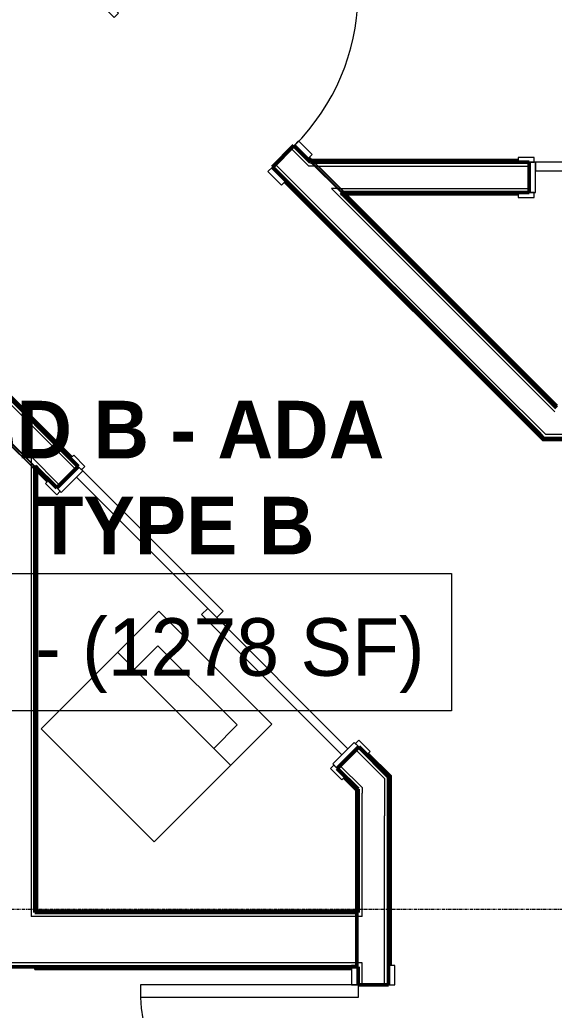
# Model space of a CAD drawing. Header units: inches. Extents: x -4218 to -1830, y 9767 to 12426.
# Drawn here: x -2349.9 to -2266.4, y 10151.5 to 10306.2 of the extents above; entities that cross this region are included whole.
import ezdxf

# ---------------------------------------------------------------- set-up
doc = ezdxf.new("R2010")
doc.units = ezdxf.units.IN
doc.header["$MEASUREMENT"] = 0
doc.linetypes.add('Grid Line 1_2_', pattern=[0.875, 0.5, -0.125, 0.125, -0.125])
for name, color, linetype, lineweight in [('0-1', 7, 'Continuous', 5), ('0-2', 253, 'Continuous', 9), ('A-AREA-IDEN', 2, 'Continuous', 9), ('A-DOOR-1', 7, 'Continuous', 9), ('A-DOOR-2', 50, 'Continuous', 20), ('A-DOOR-FRAM-1', 50, 'Continuous', 20), ('A-WALL-1', 250, 'Continuous', 50), ('A-WALL-2', 10, 'Continuous', 13), ('A-WALL-3', 254, 'Continuous', 9), ('A-WALL-4', 253, 'Continuous', 9), ('A-WALL-5', 252, 'Continuous', 9), ('A-WALL-6', 7, 'Continuous', 9), ('I-WALL-1', 250, 'Continuous', 50), ('I-WALL-2', 254, 'Continuous', 9), ('I-WALL-3', 253, 'Continuous', 9), ('I-WALL-4', 252, 'Continuous', 9), ('I-WALL-5', 7, 'Continuous', 9), ('P-SANR-FIXT-1', 7, 'Continuous', 9), ('S-GRID-1', 1, 'Grid Line 1_2_', 9)]:
    doc.layers.add(name, color=color, linetype=linetype, lineweight=lineweight)
doc.styles.add('Century Gothic', font='ufonts.com_century-gothic.ttf', dxfattribs={"height": 9})
doc.styles.add('Century Gothic_B', font='GOTHICB.TTF', dxfattribs={"height": 9})

# ---------------------------------------------------------------- blocks, each defined once
blk = doc.blocks.new('Basic Wall _ INT - W4BØF - _5_8 GYP - 2X4 WOOD_BATT_ - 5_8 GYP_ - ___-2686701-BACKGROUND - 3RD FLOOR')
at = {"layer": 'A-WALL-4'}
for p, q in [((-2408.95, 10297.87), (-2408.95, 10297.83)), ((-2408.95, 10297.67), (-2408.95, 10297.58)), ((-2408.95, 10297.58), (-2408.95, 10297.37)), ((-2408.95, 10297.37), (-2408.95, 10297.28)), ((-2352.59, 10241.02), (-2352.71, 10241.14)), ((-2352.5, 10240.92), (-2352.59, 10241.02)), ((-2352.44, 10240.87), (-2352.5, 10240.92)), ((-2352.3, 10241.22), (-2347.55, 10236.47)), ((-2351.68, 10240.1), (-2352.3, 10240.72)), ((-2348.17, 10236.6), (-2351.65, 10240.07)), ((-2347.55, 10235.97), (-2348.17, 10236.59)), ((-2347.35, 10235.77), (-2347.4, 10235.83)), ((-2347.25, 10235.68), (-2347.35, 10235.77)), ((-2347.14, 10235.56), (-2347.25, 10235.68)), ((-2345.4, 10234.32), (-2344.16, 10233.08)), ((-2300.32, 10189.24), (-2299.08, 10188)), ((-2297.49, 10185.82), (-2297.42, 10185.85)), ((-2297.42, 10185.85), (-2297.28, 10185.91)), ((-2297.28, 10185.91), (-2297.21, 10185.94)), ((-2297.1, 10185.98), (-2297.07, 10185.99))]:
    blk.add_line(p, q, dxfattribs=at)
at = {"layer": 'A-WALL-5'}
for p, q in [((-2408.95, 10297.87), (-2352.3, 10241.22)), ((-2352.71, 10241.14), (-2408.95, 10297.37)), ((-2352.59, 10240.93), (-2352.71, 10241.05)), ((-2352.5, 10240.84), (-2352.59, 10240.93)), ((-2352.44, 10240.78), (-2352.5, 10240.84)), ((-2352.3, 10241.04), (-2351.68, 10240.42)), ((-2351.68, 10240.01), (-2352.3, 10240.63)), ((-2351.67, 10240.41), (-2348.17, 10236.92)), ((-2348.17, 10236.51), (-2351.64, 10239.98)), ((-2348.17, 10236.92), (-2347.55, 10236.29)), ((-2347.55, 10235.88), (-2348.17, 10236.5)), ((-2347.55, 10236.47), (-2345.4, 10234.32)), ((-2347.35, 10235.68), (-2347.4, 10235.74)), ((-2347.25, 10235.59), (-2347.35, 10235.68)), ((-2347.14, 10235.47), (-2347.25, 10235.59)), ((-2345.64, 10234.07), (-2347.14, 10235.56)), ((-2297.42, 10185.85), (-2299.33, 10187.75)), ((-2299.08, 10188), (-2297.07, 10185.99))]:
    blk.add_line(p, q, dxfattribs=at)
at = {"layer": 'A-WALL-6'}
for p, q in [((-2408.95, 10297.69), (-2352.3, 10241.04)), ((-2352.71, 10241.05), (-2408.95, 10297.28)), ((-2347.55, 10236.29), (-2345.48, 10234.23)), ((-2345.69, 10234.02), (-2347.14, 10235.47)), ((-2299.17, 10187.91), (-2297.2, 10185.94)), ((-2297.49, 10185.82), (-2299.37, 10187.71))]:
    blk.add_line(p, q, dxfattribs=at)
at = {"layer": 'A-WALL-6', "flags": 128}
for points in [[(-2408.95, 10297.69), (-2408.95, 10297.69), (-2408.95, 10297.71), (-2408.95, 10297.72), (-2408.95, 10297.75), (-2408.95, 10297.78), (-2408.95, 10297.81)], [(-2408.95, 10297.28), (-2408.95, 10297.45), (-2408.95, 10297.58), (-2408.95, 10297.66), (-2408.95, 10297.69)], [(-2297.2, 10185.94), (-2297.22, 10185.93), (-2297.28, 10185.91), (-2297.37, 10185.87), (-2297.49, 10185.82)], [(-2297.12, 10185.98), (-2297.14, 10185.97), (-2297.16, 10185.96), (-2297.17, 10185.95), (-2297.19, 10185.95), (-2297.2, 10185.94), (-2297.2, 10185.94)]]:
    blk.add_lwpolyline(points, dxfattribs=at)
blk = doc.blocks.new('Basic Wall _ INT - W4BØF - _5_8 GYP - 2X4 WOOD_BATT_ - 5_8 GYP_ - ___-2686702-BACKGROUND - 3RD FLOOR')
at = {"layer": 'A-WALL-4'}
for p, q in [((-2408.95, 10305.17), (-2408.95, 10305.08)), ((-2408.95, 10305.08), (-2408.95, 10304.88)), ((-2408.95, 10304.87), (-2408.95, 10304.78)), ((-2408.95, 10304.62), (-2408.95, 10304.59)), ((-2292.32, 10187.96), (-2292.3, 10187.97)), ((-2292.18, 10188.02), (-2292.12, 10188.05)), ((-2292.12, 10188.05), (-2291.97, 10188.11)), ((-2291.97, 10188.11), (-2291.91, 10188.13))]:
    blk.add_line(p, q, dxfattribs=at)
at = {"layer": 'A-WALL-5'}
for p, q in [((-2341.79, 10237.92), (-2408.95, 10305.08)), ((-2408.95, 10304.59), (-2342.04, 10237.68)), ((-2295.72, 10191.36), (-2292.32, 10187.96)), ((-2291.97, 10188.11), (-2295.47, 10191.61))]:
    blk.add_line(p, q, dxfattribs=at)
at = {"layer": 'A-WALL-6'}
for p, q in [((-2341.75, 10237.97), (-2408.95, 10305.17)), ((-2341.95, 10237.76), (-2408.95, 10304.76)), ((-2292.2, 10188.01), (-2295.63, 10191.45)), ((-2291.91, 10188.13), (-2295.43, 10191.65))]:
    blk.add_line(p, q, dxfattribs=at)
at = {"layer": 'A-WALL-6', "flags": 128}
for points in [[(-2408.95, 10304.76), (-2408.95, 10304.79), (-2408.95, 10304.87), (-2408.95, 10305), (-2408.95, 10305.17)], [(-2408.95, 10304.65), (-2408.95, 10304.68), (-2408.95, 10304.7), (-2408.95, 10304.73), (-2408.95, 10304.75), (-2408.95, 10304.76), (-2408.95, 10304.76)], [(-2292.2, 10188.01), (-2292.2, 10188.01), (-2292.21, 10188.01), (-2292.22, 10188), (-2292.24, 10188), (-2292.26, 10187.99), (-2292.28, 10187.98)], [(-2291.91, 10188.13), (-2292.03, 10188.08), (-2292.12, 10188.05), (-2292.18, 10188.02), (-2292.2, 10188.01)]]:
    blk.add_lwpolyline(points, dxfattribs=at)
blk = doc.blocks.new('Basic Wall _ INT - W4BØF - _5_8 GYP - 2X4 WOOD_BATT_ - 5_8 GYP_ - ___-2686704-BACKGROUND - 3RD FLOOR')
at = {"layer": 'A-WALL-4'}
for p, q in [((-2347.52, 10236.47), (-2347.55, 10236.47)), ((-2347.35, 10236.47), (-2347.41, 10236.47)), ((-2347.2, 10236.47), (-2347.34, 10236.47)), ((-2347.14, 10236.47), (-2347.2, 10236.47)), ((-2347.2, 10236.47), (-2347.2, 10236.06)), ((-2347.2, 10235.91), (-2347.2, 10235.83)), ((-2347.2, 10235.83), (-2347.2, 10235.7)), ((-2347.2, 10235.69), (-2347.2, 10235.53)), ((-2347.55, 10166.75), (-2347.52, 10166.78)), ((-2347.41, 10166.89), (-2347.35, 10166.96)), ((-2347.34, 10166.96), (-2347.2, 10167.11)), ((-2347.2, 10167.11), (-2347.14, 10167.17))]:
    blk.add_line(p, q, dxfattribs=at)
at = {"layer": 'A-WALL-5'}
for p, q in [((-2347.55, 10236.47), (-2347.51, 10236.47)), ((-2347.55, 10166.75), (-2347.55, 10236.47)), ((-2347.51, 10236.47), (-2347.48, 10236.47)), ((-2347.48, 10236.47), (-2347.46, 10236.47)), ((-2347.46, 10236.47), (-2347.43, 10236.47)), ((-2347.43, 10236.47), (-2347.42, 10236.47)), ((-2347.42, 10236.37), (-2347.42, 10236.47)), ((-2347.42, 10236.47), (-2347.35, 10236.47)), ((-2347.35, 10236.47), (-2347.14, 10236.47)), ((-2347.14, 10236.47), (-2347.14, 10235.99)), ((-2347.14, 10235.85), (-2347.14, 10235.77)), ((-2347.14, 10235.76), (-2347.14, 10235.64)), ((-2347.2, 10235.53), (-2347.2, 10167.11)), ((-2347.14, 10235.63), (-2347.14, 10235.47))]:
    blk.add_line(p, q, dxfattribs=at)
at = {"layer": 'A-WALL-6'}
for p, q in [((-2347.42, 10166.88), (-2347.42, 10236.34)), ((-2347.14, 10235.47), (-2347.14, 10167.17))]:
    blk.add_line(p, q, dxfattribs=at)
at = {"layer": 'A-WALL-6', "flags": 128}
for points in [[(-2347.42, 10166.88), (-2347.43, 10166.88), (-2347.43, 10166.87), (-2347.45, 10166.86), (-2347.46, 10166.84), (-2347.48, 10166.82), (-2347.51, 10166.8)], [(-2347.14, 10167.17), (-2347.25, 10167.05), (-2347.35, 10166.96), (-2347.4, 10166.9), (-2347.42, 10166.88)]]:
    blk.add_lwpolyline(points, dxfattribs=at)
blk = doc.blocks.new('Stacked Washer and Dryer - 26_x25_ - Private-1352637-BACKGROUND - 3RD FLOOR')
at = {"layer": 'P-SANR-FIXT-1'}
for p, q in [((0, 12.5), (26, 12.5)), ((0, 12.5), (0, -12.5)), ((16.90625, 12.5), (16.90625, -12.5)), ((26, 12.5), (26, -12.5)), ((16.90625, 8.75), (22.09375, 8.75)), ((22.09375, 8.75), (22.09375, -8.75)), ((22.09375, -8.75), (16.90625, -8.75)), ((26, -12.5), (0, -12.5))]:
    blk.add_line(p, q, dxfattribs=at)
blk = doc.blocks.new('SLIDING - FLUSH - 5-0 x 6-8-3203585-BACKGROUND - 3RD FLOOR')
at = {"layer": 'A-DOOR-1'}
for p, q in [((-30.25, 3), (-32.75, 3)), ((-32.75, 3), (-32.75, 2.25)), ((-32.75, 2.25), (-30.25, 2.25)), ((-30.25, 2.25), (-30.25, 3)), ((30.25, 3), (30.25, 2.25)), ((32.75, 3), (30.25, 3)), ((30.25, 2.25), (32.75, 2.25)), ((32.75, 2.25), (32.75, 3)), ((-30.25, -2.5), (-32.75, -2.5)), ((-32.75, -2.5), (-32.75, -3.25)), ((-30.25, -3.25), (-30.25, -2.5)), ((32.75, -2.5), (30.25, -2.5)), ((30.25, -2.5), (30.25, -3.25)), ((32.75, -3.25), (32.75, -2.5)), ((-32.75, -3.25), (-30.25, -3.25)), ((30.25, -3.25), (32.75, -3.25))]:
    blk.add_line(p, q, dxfattribs=at)
at = {"layer": 'A-DOOR-2'}
for p, q in [((1, 2.25), (-30, 2.25)), ((-30, 2.25), (-30, 0.87)), ((1, 0.87), (1, 2.25)), ((-30, 0.87), (1, 0.87)), ((30, 0.87), (-1, 0.87)), ((-1, 0.87), (-1, -0.5)), ((30, -0.5), (30, 0.87)), ((-1, -0.5), (30, -0.5))]:
    blk.add_line(p, q, dxfattribs=at)
at = {"layer": 'A-DOOR-FRAM-1'}
for p, q in [((-30, 2.25), (-31, 2.25)), ((-31, 2.25), (-31, -2.5)), ((-30, -2.5), (-30, 2.25)), ((31, 2.25), (30, 2.25)), ((30, 2.25), (30, -2.5)), ((31, -2.5), (31, 2.25)), ((-31, -2.5), (-30, -2.5)), ((30, -2.5), (31, -2.5))]:
    blk.add_line(p, q, dxfattribs=at)
blk = doc.blocks.new('Basic Wall _ INT - W4BØF - _5_8 GYP - 2X4 WOOD_BATT_ - 5_8 GYP_ - ___-2694698-BACKGROUND - 3RD FLOOR')
at = {"layer": 'A-WALL-3'}
for p, q in [((-2203.03, 10240.82), (-2169.78, 10240.82)), ((-2169.78, 10240.47), (-2203.03, 10240.47)), ((-2139.89, 10240.82), (-2076.8, 10240.82)), ((-2076.8, 10240.47), (-2139.89, 10240.47))]:
    blk.add_line(p, q, dxfattribs=at)
at = {"layer": 'A-WALL-4'}
for p, q in [((-2268.2, 10240.47), (-2268.22, 10240.41)), ((-2268.14, 10240.62), (-2268.2, 10240.47)), ((-2268.11, 10240.68), (-2268.13, 10240.62)), ((-2268.05, 10240.82), (-2268.06, 10240.8)), ((-2243.82, 10240.47), (-2243.94, 10240.47)), ((-2243.73, 10240.47), (-2243.82, 10240.47)), ((-2243.67, 10240.47), (-2243.73, 10240.47)), ((-2243.53, 10240.82), (-2238.78, 10240.82)), ((-2238.79, 10240.47), (-2243.52, 10240.47)), ((-2238.57, 10240.47), (-2238.63, 10240.47)), ((-2238.48, 10240.47), (-2238.57, 10240.47)), ((-2238.36, 10240.47), (-2238.48, 10240.47)), ((-2203.03, 10240.7), (-2169.78, 10240.7)), ((-2139.89, 10240.7), (-2076.8, 10240.7)), ((-2076.8, 10240.82), (-2076.17, 10240.82)), ((-2076.17, 10240.47), (-2076.8, 10240.47)), ((-2076.17, 10240.8), (-2076.17, 10240.82)), ((-2076.17, 10240.62), (-2076.17, 10240.68)), ((-2076.17, 10240.47), (-2076.17, 10240.62)), ((-2076.17, 10240.41), (-2076.17, 10240.47))]:
    blk.add_line(p, q, dxfattribs=at)
at = {"layer": 'A-WALL-5'}
for p, q in [((-2243.94, 10240.47), (-2268.2, 10240.47)), ((-2268.05, 10240.82), (-2243.53, 10240.82)), ((-2243.82, 10240.41), (-2243.94, 10240.41)), ((-2243.73, 10240.41), (-2243.82, 10240.41)), ((-2243.67, 10240.41), (-2243.73, 10240.41)), ((-2243.52, 10240.7), (-2239.42, 10240.7)), ((-2238.79, 10240.41), (-2243.51, 10240.41)), ((-2239.4, 10240.7), (-2238.78, 10240.7)), ((-2238.78, 10240.82), (-2203.03, 10240.82)), ((-2238.57, 10240.41), (-2238.63, 10240.41)), ((-2238.48, 10240.41), (-2238.57, 10240.41)), ((-2238.36, 10240.41), (-2238.48, 10240.41)), ((-2203.03, 10240.47), (-2238.36, 10240.47)), ((-2169.78, 10240.41), (-2203.03, 10240.41)), ((-2076.17, 10240.41), (-2139.89, 10240.41)), ((-2076.8, 10240.7), (-2076.17, 10240.7)), ((-2076.17, 10240.82), (-2076.17, 10240.78)), ((-2076.17, 10240.78), (-2076.17, 10240.7)), ((-2076.17, 10240.7), (-2076.17, 10240.41))]:
    blk.add_line(p, q, dxfattribs=at)
at = {"layer": 'A-WALL-6'}
for p, q in [((-2243.94, 10240.41), (-2268.22, 10240.41)), ((-2268.1, 10240.7), (-2243.52, 10240.7)), ((-2238.78, 10240.7), (-2203.03, 10240.7)), ((-2203.03, 10240.41), (-2238.36, 10240.41))]:
    blk.add_line(p, q, dxfattribs=at)
at = {"layer": 'A-WALL-6', "flags": 128}
for points in [[(-2268.22, 10240.41), (-2268.17, 10240.53), (-2268.13, 10240.62), (-2268.11, 10240.68), (-2268.1, 10240.7)], [(-2268.1, 10240.7), (-2268.1, 10240.7), (-2268.1, 10240.71), (-2268.09, 10240.72), (-2268.09, 10240.74), (-2268.08, 10240.76), (-2268.07, 10240.78)]]:
    blk.add_lwpolyline(points, dxfattribs=at)
blk = doc.blocks.new('Basic Wall _ INT - W4BØF - _5_8 GYP - 2X4 WOOD_BATT_ - 5_8 GYP_ - ___-2694700-BACKGROUND - 3RD FLOOR')
at = {"layer": 'A-WALL-4'}
for p, q in [((-2299.73, 10279.22), (-2299.73, 10279.2)), ((-2299.73, 10279.08), (-2299.73, 10279.02)), ((-2299.73, 10279.02), (-2299.73, 10278.93)), ((-2272.07, 10279.22), (-2270.43, 10279.22)), ((-2196.32, 10279.22), (-2194.57, 10279.22)), ((-2192.07, 10279.22), (-2190.32, 10279.22)), ((-2108.72, 10279.22), (-2103.97, 10279.22)), ((-2076.8, 10279.22), (-2076.17, 10279.22)), ((-2076.17, 10279.2), (-2076.17, 10279.22)), ((-2076.17, 10279.02), (-2076.17, 10279.08)), ((-2076.17, 10278.93), (-2076.17, 10279.02)), ((-2299.73, 10278.93), (-2299.73, 10278.87)), ((-2299.73, 10278.87), (-2299.73, 10278.81)), ((-2299.39, 10278.87), (-2299.73, 10278.87)), ((-2299.32, 10278.87), (-2299.38, 10278.87)), ((-2299.1, 10278.87), (-2299.16, 10278.87)), ((-2298.97, 10278.87), (-2299.07, 10278.87)), ((-2298.8, 10278.87), (-2298.93, 10278.87)), ((-2109.02, 10278.87), (-2109.14, 10278.87)), ((-2108.93, 10278.87), (-2109.02, 10278.87)), ((-2108.87, 10278.87), (-2108.93, 10278.87)), ((-2103.97, 10278.87), (-2108.72, 10278.87)), ((-2103.77, 10278.87), (-2103.83, 10278.87)), ((-2103.68, 10278.87), (-2103.77, 10278.87)), ((-2103.56, 10278.87), (-2103.68, 10278.87)), ((-2076.17, 10278.87), (-2076.8, 10278.87)), ((-2076.17, 10278.87), (-2076.17, 10278.93)), ((-2076.17, 10278.81), (-2076.17, 10278.87))]:
    blk.add_line(p, q, dxfattribs=at)
at = {"layer": 'A-WALL-5'}
for p, q in [((-2299.73, 10279.18), (-2299.73, 10279.22)), ((-2299.73, 10279.22), (-2272.07, 10279.22)), ((-2299.73, 10279.11), (-2299.73, 10279.18)), ((-2299.73, 10279.1), (-2299.73, 10279.11)), ((-2299.73, 10279.1), (-2299.61, 10279.1)), ((-2299.73, 10279.08), (-2299.73, 10279.1)), ((-2299.73, 10278.81), (-2299.73, 10279.08)), ((-2194.57, 10279.22), (-2192.07, 10279.22)), ((-2114.57, 10279.22), (-2108.72, 10279.22)), ((-2108.72, 10279.1), (-2108.14, 10279.1)), ((-2108.1, 10279.1), (-2104.01, 10279.1)), ((-2103.97, 10279.22), (-2076.8, 10279.22)), ((-2076.8, 10279.1), (-2076.17, 10279.1)), ((-2076.17, 10279.22), (-2076.17, 10279.18)), ((-2076.17, 10279.18), (-2076.17, 10279.14)), ((-2076.17, 10279.14), (-2076.17, 10279.1)), ((-2076.17, 10279.1), (-2076.17, 10279.08)), ((-2076.17, 10279.08), (-2076.17, 10278.81)), ((-2299.33, 10278.81), (-2299.73, 10278.81)), ((-2299.26, 10278.81), (-2299.32, 10278.81)), ((-2299.03, 10278.81), (-2299.1, 10278.81)), ((-2298.9, 10278.81), (-2299.01, 10278.81)), ((-2298.73, 10278.81), (-2298.87, 10278.81)), ((-2272.07, 10278.87), (-2298.8, 10278.87)), ((-2192.07, 10278.87), (-2194.57, 10278.87)), ((-2109.14, 10278.87), (-2114.57, 10278.87)), ((-2109.02, 10278.81), (-2109.14, 10278.81)), ((-2108.93, 10278.81), (-2109.02, 10278.81)), ((-2108.87, 10278.81), (-2108.93, 10278.81)), ((-2103.97, 10278.81), (-2108.72, 10278.81)), ((-2103.77, 10278.81), (-2103.83, 10278.81)), ((-2103.68, 10278.81), (-2103.77, 10278.81)), ((-2103.56, 10278.81), (-2103.68, 10278.81)), ((-2076.8, 10278.87), (-2103.56, 10278.87)), ((-2076.17, 10278.81), (-2076.8, 10278.81))]:
    blk.add_line(p, q, dxfattribs=at)
at = {"layer": 'A-WALL-6'}
for p, q in [((-2299.61, 10279.1), (-2272.07, 10279.1)), ((-2194.57, 10279.1), (-2192.07, 10279.1)), ((-2114.57, 10279.1), (-2108.72, 10279.1)), ((-2103.97, 10279.1), (-2076.8, 10279.1)), ((-2272.07, 10278.81), (-2298.73, 10278.81)), ((-2192.07, 10278.81), (-2194.57, 10278.81)), ((-2109.14, 10278.81), (-2114.57, 10278.81)), ((-2076.8, 10278.81), (-2103.56, 10278.81))]:
    blk.add_line(p, q, dxfattribs=at)
blk = doc.blocks.new('Basic Wall _ INT - W4BØF - _5_8 GYP - 2X4 WOOD_BATT_ - 5_8 GYP_ - ___-2694699-BACKGROUND - 3RD FLOOR')
at = {"layer": 'A-WALL-4'}
for p, q in [((-2304.48, 10284.39), (-2304.48, 10284.33)), ((-2304.48, 10284.33), (-2304.48, 10284.26)), ((-2304.42, 10284.33), (-2304.48, 10284.33)), ((-2304.48, 10284.26), (-2304.48, 10284.18)), ((-2304.48, 10284.06), (-2304.48, 10284.07)), ((-2304.48, 10284), (-2304.48, 10283.97)), ((-2304.25, 10284.33), (-2304.41, 10284.33)), ((-2272.07, 10283.97), (-2270.43, 10283.97))]:
    blk.add_line(p, q, dxfattribs=at)
at = {"layer": 'A-WALL-5'}
for p, q in [((-2304.48, 10284.27), (-2304.48, 10284.39)), ((-2304.48, 10284.18), (-2304.48, 10284.26)), ((-2304.48, 10284.1), (-2304.48, 10284.12)), ((-2304.48, 10284.1), (-2304.48, 10284.1)), ((-2304.48, 10284.07), (-2304.48, 10284.1)), ((-2304.48, 10284.04), (-2304.48, 10284.06)), ((-2304.48, 10283.97), (-2272.07, 10283.97)), ((-2304.31, 10284.39), (-2304.47, 10284.39)), ((-2272.07, 10284.33), (-2304.25, 10284.33))]:
    blk.add_line(p, q, dxfattribs=at)
at = {"layer": 'A-WALL-6'}
for p, q in [((-2272.07, 10284.1), (-2304.48, 10284.1)), ((-2304.48, 10284.02), (-2304.48, 10284.04)), ((-2304.48, 10283.97), (-2304.48, 10284.02)), ((-2272.07, 10284.39), (-2304.31, 10284.39))]:
    blk.add_line(p, q, dxfattribs=at)
blk = doc.blocks.new('Basic Wall _ INT - W4BØF - _5_8 GYP - 2X4 WOOD_BATT_ - 5_8 GYP_ - ___-2694703-BACKGROUND - 3RD FLOOR')
at = {"layer": 'A-WALL-4'}
for p, q in [((-2308.32, 10281.09), (-2310.44, 10283.21)), ((-2268.22, 10240.41), (-2268.2, 10240.47)), ((-2268.2, 10240.47), (-2268.14, 10240.62)), ((-2268.13, 10240.62), (-2268.11, 10240.68)), ((-2268.06, 10240.8), (-2268.05, 10240.82))]:
    blk.add_line(p, q, dxfattribs=at)
at = {"layer": 'A-WALL-5'}
for p, q in [((-2308.57, 10280.85), (-2268.2, 10240.47)), ((-2268.05, 10240.82), (-2308.32, 10281.09))]:
    blk.add_line(p, q, dxfattribs=at)
at = {"layer": 'A-WALL-6'}
for p, q in [((-2308.61, 10280.8), (-2268.22, 10240.41)), ((-2308.41, 10281.01), (-2268.1, 10240.7))]:
    blk.add_line(p, q, dxfattribs=at)
at = {"layer": 'A-WALL-6', "flags": 128}
for points in [[(-2268.1, 10240.7), (-2268.11, 10240.68), (-2268.13, 10240.62), (-2268.17, 10240.53), (-2268.22, 10240.41)], [(-2268.07, 10240.78), (-2268.08, 10240.76), (-2268.09, 10240.74), (-2268.09, 10240.72), (-2268.1, 10240.71), (-2268.1, 10240.7), (-2268.1, 10240.7)]]:
    blk.add_lwpolyline(points, dxfattribs=at)
blk = doc.blocks.new('Basic Wall _ INT - W4BØF - _5_8 GYP - 2X4 WOOD_BATT_ - 5_8 GYP_ - ___-2694704-BACKGROUND - 3RD FLOOR')
at = {"layer": 'A-WALL-4'}
for p, q in [((-2304.96, 10284.45), (-2307.08, 10286.57)), ((-2299.73, 10279.22), (-2304.48, 10283.97)), ((-2304.4, 10284.39), (-2304.28, 10284.27)), ((-2304.28, 10284.27), (-2304.19, 10284.18)), ((-2304.19, 10284.18), (-2304.13, 10284.12)), ((-2303.94, 10283.93), (-2303.37, 10283.36)), ((-2303.36, 10283.35), (-2299.25, 10279.23)), ((-2299.09, 10279.08), (-2299.03, 10279.02)), ((-2299.03, 10279.02), (-2298.94, 10278.93)), ((-2298.94, 10278.93), (-2298.82, 10278.81))]:
    blk.add_line(p, q, dxfattribs=at)
at = {"layer": 'A-WALL-5'}
for p, q in [((-2304.48, 10283.97), (-2304.96, 10284.45)), ((-2304.71, 10284.7), (-2304.4, 10284.39)), ((-2304.31, 10284.39), (-2304.19, 10284.27)), ((-2303.68, 10283.35), (-2304.31, 10283.97)), ((-2304.19, 10284.27), (-2304.1, 10284.18)), ((-2304.1, 10284.18), (-2304.04, 10284.12)), ((-2303.9, 10283.97), (-2303.28, 10283.36)), ((-2300.2, 10279.87), (-2303.68, 10283.35)), ((-2303.27, 10283.35), (-2299.16, 10279.24)), ((-2299.56, 10279.23), (-2300.18, 10279.85)), ((-2266.08, 10245.57), (-2299.73, 10279.22)), ((-2299, 10279.08), (-2298.95, 10279.02)), ((-2298.94, 10279.02), (-2298.85, 10278.93)), ((-2298.85, 10278.93), (-2298.73, 10278.81)), ((-2298.82, 10278.81), (-2265.94, 10245.93))]:
    blk.add_line(p, q, dxfattribs=at)
at = {"layer": 'A-WALL-6'}
for p, q in [((-2304.31, 10283.97), (-2304.87, 10284.54)), ((-2304.67, 10284.74), (-2304.31, 10284.39)), ((-2266.03, 10245.7), (-2299.56, 10279.23)), ((-2298.73, 10278.81), (-2265.91, 10245.99))]:
    blk.add_line(p, q, dxfattribs=at)
blk = doc.blocks.new('SWING - SINGLE - FLUSH - 2-10 x 6-8 - PRIVACY-3199405-BACKGROUND - 3RD FLOOR')
at = {"layer": 'A-DOOR-1'}
blk.add_arc((17, -2.38), 34.07, 180, 266.6343, dxfattribs=at)
at = {"layer": 'A-DOOR-2'}
for p, q in [((15, -2.38), (15, -36.38)), ((17, -2.38), (15, -2.38)), ((17, -2.38), (17, -36.38)), ((17, -36.38), (15, -36.38))]:
    blk.add_line(p, q, dxfattribs=at)
at = {"layer": 'A-DOOR-FRAM-1'}
for p, q in [((-20, 2.37), (-20, 3.37)), ((-20, 3.37), (-17, 3.37)), ((-17, 3.37), (-17, 2.37)), ((17, 2.37), (17, 3.37)), ((17, 3.37), (20, 3.37)), ((20, 3.37), (20, 2.37)), ((-17, 2.37), (-20, 2.37)), ((20, 2.37), (17, 2.37)), ((-20, -2.38), (-17, -2.38)), ((-20, -3.38), (-20, -2.38)), ((-17, -2.38), (-17, -3.38)), ((17, -2.38), (20, -2.38)), ((17, -3.38), (17, -2.38)), ((20, -2.38), (20, -3.38)), ((-17, -3.38), (-20, -3.38)), ((20, -3.38), (17, -3.38))]:
    blk.add_line(p, q, dxfattribs=at)
blk = doc.blocks.new('SLIDING - FLUSH - 6-0 x 6-8-3203587-BACKGROUND - 3RD FLOOR')
at = {"layer": 'A-DOOR-1'}
for p, q in [((-36.25, 3), (-38.75, 3)), ((-38.75, 3), (-38.75, 2.25)), ((-38.75, 2.25), (-36.25, 2.25)), ((-36.25, 2.25), (-36.25, 3)), ((36.25, 3), (36.25, 2.25)), ((38.75, 3), (36.25, 3)), ((36.25, 2.25), (38.75, 2.25)), ((38.75, 2.25), (38.75, 3)), ((-36.25, -2.5), (-38.75, -2.5)), ((-38.75, -2.5), (-38.75, -3.25)), ((-36.25, -3.25), (-36.25, -2.5)), ((38.75, -2.5), (36.25, -2.5)), ((36.25, -2.5), (36.25, -3.25)), ((38.75, -3.25), (38.75, -2.5)), ((-38.75, -3.25), (-36.25, -3.25)), ((36.25, -3.25), (38.75, -3.25))]:
    blk.add_line(p, q, dxfattribs=at)
at = {"layer": 'A-DOOR-2'}
for p, q in [((1, 2.25), (-36, 2.25)), ((-36, 2.25), (-36, 0.875)), ((1, 0.875), (1, 2.25)), ((-36, 0.875), (1, 0.875)), ((36, 0.875), (-1, 0.875)), ((-1, 0.875), (-1, -0.5)), ((36, -0.5), (36, 0.875)), ((-1, -0.5), (36, -0.5))]:
    blk.add_line(p, q, dxfattribs=at)
at = {"layer": 'A-DOOR-FRAM-1'}
for p, q in [((-36, 2.25), (-37, 2.25)), ((-37, 2.25), (-37, -2.5)), ((-36, -2.5), (-36, 2.25)), ((37, 2.25), (36, 2.25)), ((36, 2.25), (36, -2.5)), ((37, -2.5), (37, 2.25)), ((-37, -2.5), (-36, -2.5)), ((36, -2.5), (37, -2.5))]:
    blk.add_line(p, q, dxfattribs=at)
blk = doc.blocks.new('Basic Wall _ INT - W4BØF - _5_8 GYP - 2X4 WOOD_BATT_ - 5_8 GYP_ - ___-2694713-BACKGROUND - 3RD FLOOR')
at = {"layer": 'A-WALL-4'}
for p, q in [((-2292.3, 10187.97), (-2292.32, 10187.96)), ((-2292.12, 10188.05), (-2292.18, 10188.02)), ((-2291.97, 10188.11), (-2292.12, 10188.05)), ((-2291.91, 10188.13), (-2291.97, 10188.11)), ((-2292.32, 10155.45), (-2292.32, 10158.45))]:
    blk.add_line(p, q, dxfattribs=at)
at = {"layer": 'A-WALL-5'}
for p, q in [((-2292.32, 10158.45), (-2292.32, 10187.96)), ((-2291.97, 10188.11), (-2291.97, 10158.45))]:
    blk.add_line(p, q, dxfattribs=at)
at = {"layer": 'A-WALL-6'}
for p, q in [((-2292.2, 10158.45), (-2292.2, 10188.01)), ((-2291.91, 10188.13), (-2291.91, 10158.45))]:
    blk.add_line(p, q, dxfattribs=at)
at = {"layer": 'A-WALL-6', "flags": 128}
for points in [[(-2292.28, 10187.98), (-2292.26, 10187.99), (-2292.24, 10188), (-2292.22, 10188), (-2292.21, 10188.01), (-2292.2, 10188.01), (-2292.2, 10188.01)], [(-2292.2, 10188.01), (-2292.18, 10188.02), (-2292.12, 10188.05), (-2292.03, 10188.08), (-2291.91, 10188.13)]]:
    blk.add_lwpolyline(points, dxfattribs=at)
blk = doc.blocks.new('Basic Wall _ INT - W4BØF - _5_8 GYP - 2X4 WOOD_BATT_ - 5_8 GYP_ - ___-2694714-BACKGROUND - 3RD FLOOR')
at = {"layer": 'A-WALL-4'}
for p, q in [((-2297.42, 10185.85), (-2297.49, 10185.82)), ((-2297.28, 10185.91), (-2297.42, 10185.85)), ((-2297.21, 10185.94), (-2297.28, 10185.91)), ((-2297.07, 10185.99), (-2297.1, 10185.98)), ((-2297.42, 10167.17), (-2297.42, 10167.05)), ((-2297.42, 10167.05), (-2297.42, 10166.96)), ((-2297.42, 10166.96), (-2297.42, 10166.9)), ((-2297.42, 10166.75), (-2297.42, 10158.45)), ((-2297.07, 10158.45), (-2297.07, 10166.75))]:
    blk.add_line(p, q, dxfattribs=at)
at = {"layer": 'A-WALL-5'}
for p, q in [((-2297.42, 10185.85), (-2297.42, 10167.17)), ((-2297.07, 10166.75), (-2297.07, 10185.99)), ((-2297.49, 10167.17), (-2297.49, 10167.05)), ((-2297.49, 10167.05), (-2297.49, 10166.96)), ((-2297.49, 10166.96), (-2297.49, 10166.9)), ((-2297.49, 10166.75), (-2297.49, 10158.45)), ((-2297.2, 10166.75), (-2297.2, 10158.9)), ((-2297.2, 10158.88), (-2297.2, 10158.45))]:
    blk.add_line(p, q, dxfattribs=at)
at = {"layer": 'A-WALL-6'}
for p, q in [((-2297.49, 10185.82), (-2297.49, 10167.17)), ((-2297.2, 10185.94), (-2297.2, 10166.75))]:
    blk.add_line(p, q, dxfattribs=at)
at = {"layer": 'A-WALL-6', "flags": 128}
for points in [[(-2297.49, 10185.82), (-2297.37, 10185.87), (-2297.28, 10185.91), (-2297.22, 10185.93), (-2297.2, 10185.94)], [(-2297.2, 10185.94), (-2297.2, 10185.94), (-2297.19, 10185.95), (-2297.17, 10185.95), (-2297.16, 10185.96), (-2297.14, 10185.97), (-2297.12, 10185.98)]]:
    blk.add_lwpolyline(points, dxfattribs=at)
blk = doc.blocks.new('SWING - SINGLE - FLUSH - 2-10 x 6-8 - PRIVACY-3199407-BACKGROUND - 3RD FLOOR')
at = {"layer": 'A-DOOR-1'}
blk.add_arc((17, 2.37), 34.07, 93.3657, 180, dxfattribs=at)
at = {"layer": 'A-DOOR-2'}
for p, q in [((15, 2.37), (15, 36.38)), ((17, 36.38), (15, 36.38)), ((17, 2.37), (17, 36.38)), ((17, 2.37), (15, 2.37))]:
    blk.add_line(p, q, dxfattribs=at)
at = {"layer": 'A-DOOR-FRAM-1'}
for p, q in [((-17, 3.37), (-20, 3.37)), ((-20, 3.37), (-20, 2.37)), ((-17, 2.37), (-17, 3.37)), ((20, 3.37), (17, 3.37)), ((17, 3.37), (17, 2.37)), ((20, 2.37), (20, 3.37)), ((-20, 2.37), (-17, 2.37)), ((17, 2.37), (20, 2.37)), ((-17, -2.38), (-20, -2.38)), ((-20, -2.38), (-20, -3.38)), ((-17, -3.38), (-17, -2.38)), ((20, -2.38), (17, -2.38)), ((17, -2.38), (17, -3.38)), ((20, -3.38), (20, -2.38)), ((-20, -3.38), (-17, -3.38)), ((17, -3.38), (20, -3.38))]:
    blk.add_line(p, q, dxfattribs=at)
blk = doc.blocks.new('Basic Wall _ INT - W8BØF - _5_8 GYP - 2X8 WOOD_BATT_ - 5_8 GYP_ - ___-2699236-BACKGROUND - 3RD FLOOR')
at = {"layer": 'I-WALL-4'}
for p, q in [((-2347.55, 10158.25), (-2347.55, 10158.23)), ((-2298.07, 10158.25), (-2347.55, 10158.25)), ((-2347.55, 10158.11), (-2347.55, 10158.05)), ((-2347.55, 10158.05), (-2347.55, 10157.9)), ((-2347.55, 10157.9), (-2347.55, 10157.84)), ((-2347.55, 10157.9), (-2298.07, 10157.9))]:
    blk.add_line(p, q, dxfattribs=at)
at = {"layer": 'I-WALL-5'}
for p, q in [((-2347.55, 10158.21), (-2347.55, 10158.25)), ((-2347.55, 10158.13), (-2347.55, 10158.21)), ((-2347.55, 10158.13), (-2298.07, 10158.13)), ((-2347.55, 10157.84), (-2347.55, 10158.13)), ((-2347.55, 10157.84), (-2298.07, 10157.84))]:
    blk.add_line(p, q, dxfattribs=at)
blk = doc.blocks.new('Basic Wall _ INT - W8BØF - _5_8 GYP - 2X8 WOOD_BATT_ - 5_8 GYP_ - ___-2704618-BACKGROUND - 3RD FLOOR')
at = {"layer": 'I-WALL-2'}
for p, q in [((-2297.07, 10167.11), (-2297.07, 10167.17)), ((-2297.07, 10166.96), (-2297.07, 10167.11)), ((-2297.07, 10166.89), (-2297.07, 10166.96)), ((-2297.07, 10166.75), (-2297.07, 10166.78))]:
    blk.add_line(p, q, dxfattribs=at)
at = {"layer": 'I-WALL-3'}
for p, q in [((-2347.52, 10166.78), (-2347.55, 10166.75)), ((-2347.35, 10166.96), (-2347.41, 10166.89)), ((-2347.2, 10167.11), (-2347.34, 10166.96)), ((-2347.14, 10167.17), (-2347.2, 10167.11)), ((-2297.49, 10167.11), (-2297.31, 10167.11)), ((-2297.07, 10167.17), (-2297.07, 10166.88)), ((-2297.07, 10166.88), (-2297.07, 10166.82))]:
    blk.add_line(p, q, dxfattribs=at)
at = {"layer": 'I-WALL-4'}
for p, q in [((-2297.07, 10166.75), (-2347.55, 10166.75)), ((-2347.2, 10167.11), (-2297.49, 10167.11)), ((-2297.49, 10167.17), (-2297.31, 10167.17)), ((-2297.07, 10166.82), (-2297.07, 10166.8)), ((-2297.07, 10166.8), (-2297.07, 10166.75))]:
    blk.add_line(p, q, dxfattribs=at)
at = {"layer": 'I-WALL-5'}
for p, q in [((-2347.55, 10166.75), (-2347.51, 10166.8)), ((-2297.07, 10166.88), (-2347.42, 10166.88)), ((-2347.14, 10167.17), (-2297.49, 10167.17))]:
    blk.add_line(p, q, dxfattribs=at)
at = {"layer": 'I-WALL-5', "flags": 128}
for points in [[(-2347.51, 10166.8), (-2347.48, 10166.82), (-2347.46, 10166.84), (-2347.45, 10166.86), (-2347.43, 10166.87), (-2347.43, 10166.88), (-2347.42, 10166.88)], [(-2347.42, 10166.88), (-2347.4, 10166.9), (-2347.35, 10166.96), (-2347.25, 10167.05), (-2347.14, 10167.17)]]:
    blk.add_lwpolyline(points, dxfattribs=at)
blk = doc.blocks.new('CTR - 1st Phase - Unit Layouts_rvt-1-BACKGROUND - 3RD FLOOR')
at = {"layer": 'A-WALL-1'}
for p, q in [((-2340.8, 10236.44), (-2405.59, 10301.23)), ((-2307.08, 10286.57), (-2310.44, 10283.21)), ((-2304.48, 10283.97), (-2307.08, 10286.57)), ((-2270.32, 10283.97), (-2304.48, 10283.97)), ((-2270.32, 10279.22), (-2270.32, 10283.97)), ((-2310.44, 10283.21), (-2272.8, 10245.57)), ((-2299.73, 10279.22), (-2270.32, 10279.22)), ((-2266.08, 10245.57), (-2299.73, 10279.22)), ((-2272.8, 10245.57), (-2268.68, 10241.45)), ((-2268.68, 10241.45), (-2268.05, 10240.82)), ((-2268.05, 10240.82), (-2243.53, 10240.82)), ((-2347.55, 10236.47), (-2344.16, 10233.08)), ((-2347.55, 10166.75), (-2347.55, 10236.47)), ((-2344.16, 10233.08), (-2340.8, 10236.44)), ((-2296.96, 10192.6), (-2300.32, 10189.24)), ((-2292.32, 10187.96), (-2296.96, 10192.6)), ((-2300.32, 10189.24), (-2297.07, 10185.99)), ((-2292.32, 10187.08), (-2292.32, 10187.96)), ((-2292.32, 10181.24), (-2292.32, 10187.08)), ((-2297.07, 10185.99), (-2297.07, 10166.75)), ((-2292.32, 10155.45), (-2292.32, 10181.24)), ((-2351.67, 10158.25), (-2347.55, 10158.25)), ((-2297.07, 10158.25), (-2297.07, 10155.45)), ((-2297.07, 10155.45), (-2292.32, 10155.45))]:
    blk.add_line(p, q, dxfattribs=at)
at = {"layer": 'A-WALL-2'}
for p, q in [((-2341.24, 10236), (-2406.03, 10300.78)), ((-2304.74, 10283.35), (-2307.52, 10286.13)), ((-2271.92, 10245.57), (-2310, 10283.66)), ((-2303.86, 10283.35), (-2304.74, 10283.35)), ((-2303.86, 10283.35), (-2270.32, 10283.35)), ((-2300.36, 10279.85), (-2301.24, 10279.85)), ((-2266.97, 10245.57), (-2301.24, 10279.85)), ((-2300.36, 10279.85), (-2270.32, 10279.85)), ((-2271.29, 10244.95), (-2271.92, 10245.57)), ((-2266.34, 10244.95), (-2266.97, 10245.57)), ((-2267.79, 10241.45), (-2271.29, 10244.95)), ((-2267.79, 10241.45), (-2242.9, 10241.45)), ((-2343.72, 10233.52), (-2348.17, 10237.98)), ((-2348.17, 10237.98), (-2348.17, 10237.09)), ((-2348.17, 10237.09), (-2348.17, 10166.13)), ((-2292.95, 10187.7), (-2297.4, 10192.16)), ((-2296.45, 10186.25), (-2299.88, 10189.68)), ((-2296.45, 10186.25), (-2296.45, 10185.37)), ((-2292.95, 10187.7), (-2292.95, 10182.75)), ((-2296.45, 10166.13), (-2296.45, 10185.37)), ((-2292.95, 10182.75), (-2292.95, 10181.87)), ((-2292.95, 10155.45), (-2292.95, 10181.87)), ((-2347.55, 10166.13), (-2348.17, 10166.13)), ((-2297.07, 10166.13), (-2347.55, 10166.13)), ((-2296.45, 10166.13), (-2297.07, 10166.13)), ((-2348.17, 10158.88), (-2351.67, 10158.88)), ((-2347.55, 10158.88), (-2348.17, 10158.88)), ((-2297.07, 10158.88), (-2347.55, 10158.88)), ((-2296.45, 10158.88), (-2297.07, 10158.88)), ((-2296.45, 10155.45), (-2296.45, 10158.88))]:
    blk.add_line(p, q, dxfattribs=at)
at = {"layer": 'A-WALL-3'}
for p, q in [((-2304.96, 10284.45), (-2307.08, 10286.57)), ((-2304.42, 10283.97), (-2304.48, 10283.97)), ((-2304.2, 10283.97), (-2304.27, 10283.97)), ((-2304.07, 10283.97), (-2304.19, 10283.97)), ((-2303.9, 10283.97), (-2304.06, 10283.97)), ((-2270.43, 10283.97), (-2272.07, 10283.97)), ((-2310.44, 10283.21), (-2308.32, 10281.09)), ((-2299.73, 10279.22), (-2299.67, 10279.22)), ((-2299.53, 10279.02), (-2299.59, 10279.08)), ((-2299.44, 10278.93), (-2299.53, 10279.02)), ((-2299.51, 10279.22), (-2299.45, 10279.22)), ((-2299.42, 10279.22), (-2299.32, 10279.22)), ((-2299.29, 10279.22), (-2299.15, 10279.22)), ((-2272.07, 10279.22), (-2270.43, 10279.22)), ((-2299.32, 10278.81), (-2299.44, 10278.93)), ((-2347.55, 10236.41), (-2347.55, 10236.47)), ((-2347.55, 10236.18), (-2347.55, 10236.26)), ((-2347.55, 10236.05), (-2347.55, 10236.18)), ((-2347.55, 10235.88), (-2347.55, 10236.04)), ((-2347.4, 10236.32), (-2347.35, 10236.27)), ((-2347.35, 10236.27), (-2347.25, 10236.17)), ((-2347.25, 10236.17), (-2347.14, 10236.06)), ((-2345.4, 10234.32), (-2344.16, 10233.08)), ((-2300.32, 10189.24), (-2299.08, 10188)), ((-2297.07, 10167.17), (-2297.07, 10166.9)), ((-2292.32, 10155.45), (-2292.32, 10158.45))]:
    blk.add_line(p, q, dxfattribs=at)
at = {"layer": 'A-WALL-4'}
for p, q in [((-2342.04, 10237.68), (-2405.59, 10301.23)), ((-2304.48, 10283.97), (-2304.96, 10284.45)), ((-2272.07, 10283.97), (-2303.9, 10283.97)), ((-2270.32, 10283.97), (-2270.32, 10279.22)), ((-2308.32, 10281.09), (-2272.8, 10245.57)), ((-2299.15, 10279.22), (-2272.07, 10279.22)), ((-2266.08, 10245.57), (-2299.32, 10278.81)), ((-2268.05, 10240.82), (-2272.8, 10245.57)), ((-2268.05, 10240.82), (-2243.94, 10240.82)), ((-2347.55, 10166.75), (-2347.55, 10235.88)), ((-2347.14, 10236.06), (-2345.4, 10234.32)), ((-2340.8, 10236.44), (-2344.16, 10233.08)), ((-2300.32, 10189.24), (-2296.96, 10192.6)), ((-2292.32, 10187.96), (-2295.72, 10191.36)), ((-2299.08, 10188), (-2297.07, 10185.99)), ((-2292.32, 10187.96), (-2292.32, 10181.24)), ((-2297.07, 10185.99), (-2297.07, 10167.17)), ((-2292.32, 10158.45), (-2292.32, 10181.24))]:
    blk.add_line(p, q, dxfattribs=at)
at = {"layer": 'A-WALL-5'}
for p, q in [((-2310.44, 10283.21), (-2307.08, 10286.57)), ((-2347.55, 10158.25), (-2352.3, 10158.25)), ((-2292.32, 10155.45), (-2297.07, 10155.45))]:
    blk.add_line(p, q, dxfattribs=at)
at = {"layer": 'I-WALL-1'}
for p, q in [((-2297.07, 10166.75), (-2347.55, 10166.75)), ((-2347.55, 10158.25), (-2297.07, 10158.25))]:
    blk.add_line(p, q, dxfattribs=at)
at = {"layer": 'I-WALL-2'}
blk.add_line((-2297.31, 10166.75), (-2297.49, 10166.75), dxfattribs=at)
at = {"layer": 'I-WALL-3'}
for p, q in [((-2297.49, 10166.75), (-2347.55, 10166.75)), ((-2347.55, 10158.25), (-2298.07, 10158.25))]:
    blk.add_line(p, q, dxfattribs=at)
at = {"layer": '0-2'}
for name, p in [('Basic Wall _ INT - W4BØF - _5_8 GYP - 2X4 WOOD_BATT_ - 5_8 GYP_ - ___-2694704-BACKGROUND - 3RD FLOOR', (0, 0)), ('Basic Wall _ INT - W4BØF - _5_8 GYP - 2X4 WOOD_BATT_ - 5_8 GYP_ - ___-2694703-BACKGROUND - 3RD FLOOR', (0, 0)), ('Basic Wall _ INT - W4BØF - _5_8 GYP - 2X4 WOOD_BATT_ - 5_8 GYP_ - ___-2686702-BACKGROUND - 3RD FLOOR', (0, 0)), ('Basic Wall _ INT - W4BØF - _5_8 GYP - 2X4 WOOD_BATT_ - 5_8 GYP_ - ___-2686701-BACKGROUND - 3RD FLOOR', (0, 0)), ('Basic Wall _ INT - W4BØF - _5_8 GYP - 2X4 WOOD_BATT_ - 5_8 GYP_ - ___-2694699-BACKGROUND - 3RD FLOOR', (0, 0)), ('SLIDING - FLUSH - 6-0 x 6-8-3203587-BACKGROUND - 3RD FLOOR', (-2233.32, 10281.72)), ('Basic Wall _ INT - W4BØF - _5_8 GYP - 2X4 WOOD_BATT_ - 5_8 GYP_ - ___-2694700-BACKGROUND - 3RD FLOOR', (0, 0)), ('Basic Wall _ INT - W4BØF - _5_8 GYP - 2X4 WOOD_BATT_ - 5_8 GYP_ - ___-2694698-BACKGROUND - 3RD FLOOR', (0, 0)), ('Basic Wall _ INT - W4BØF - _5_8 GYP - 2X4 WOOD_BATT_ - 5_8 GYP_ - ___-2686704-BACKGROUND - 3RD FLOOR', (0, 0)), ('Basic Wall _ INT - W4BØF - _5_8 GYP - 2X4 WOOD_BATT_ - 5_8 GYP_ - ___-2694713-BACKGROUND - 3RD FLOOR', (0, 0)), ('Basic Wall _ INT - W4BØF - _5_8 GYP - 2X4 WOOD_BATT_ - 5_8 GYP_ - ___-2694714-BACKGROUND - 3RD FLOOR', (0, 0)), ('Basic Wall _ INT - W8BØF - _5_8 GYP - 2X8 WOOD_BATT_ - 5_8 GYP_ - ___-2704618-BACKGROUND - 3RD FLOOR', (0, 0)), ('Basic Wall _ INT - W8BØF - _5_8 GYP - 2X8 WOOD_BATT_ - 5_8 GYP_ - ___-2699236-BACKGROUND - 3RD FLOOR', (0, 0))]:
    blk.add_blockref(name, p, dxfattribs=at)
for name, p, rotation in [('SWING - SINGLE - FLUSH - 2-10 x 6-8 - PRIVACY-3199405-BACKGROUND - 3RD FLOOR', (-2320.78, 10296.91), 134.9999999998699), ('SLIDING - FLUSH - 5-0 x 6-8-3203585-BACKGROUND - 3RD FLOOR', (-2320.47, 10212.93), 314.9999999998772), ('Stacked Washer and Dryer - 26_x25_ - Private-1352637-BACKGROUND - 3RD FLOOR', (-2337.77, 10186.62), 44.99999999984976), ('SWING - SINGLE - FLUSH - 2-10 x 6-8 - PRIVACY-3199407-BACKGROUND - 3RD FLOOR', (-2294.7, 10138.45), 89.99999999994733)]:
    blk.add_blockref(name, p, dxfattribs=dict(at, rotation=rotation))

msp = doc.modelspace()

# ---------------------------------------------------------------- linework, layer by layer
at = {"layer": 'A-AREA-IDEN', "flags": 128}
msp.add_lwpolyline([(-2373.96, 10219.72), (-2282.47, 10219.72), (-2282.47, 10198.23), (-2373.96, 10198.23)], close=True, dxfattribs=at)
at = {"layer": 'S-GRID-1'}
msp.add_line((-1830.2, 10167.19), (-4168.71, 10167.19), dxfattribs=at)

# ---------------------------------------------------------------- block references
at = {"layer": '0-1'}
msp.add_blockref('CTR - 1st Phase - Unit Layouts_rvt-1-BACKGROUND - 3RD FLOOR', (0, 0), dxfattribs=at)

# ---------------------------------------------------------------- texts
at = {"layer": 'A-AREA-IDEN', "char_height": 9, "attachment_point": 1}
for s, insert, width, style in [('2BD B - ADA', (-2365.84, 10246.69), 90.9, 'Century Gothic_B'), ('TYPE B', (-2347.34, 10231.69), 46.359, 'Century Gothic_B'), ('323 - (1278 SF)', (-2370.96, 10212.72), 103.323, 'Century Gothic')]:
    msp.add_mtext(s, dxfattribs=dict(at, insert=insert, width=width, style=style))

doc.saveas('drawing.dxf')
